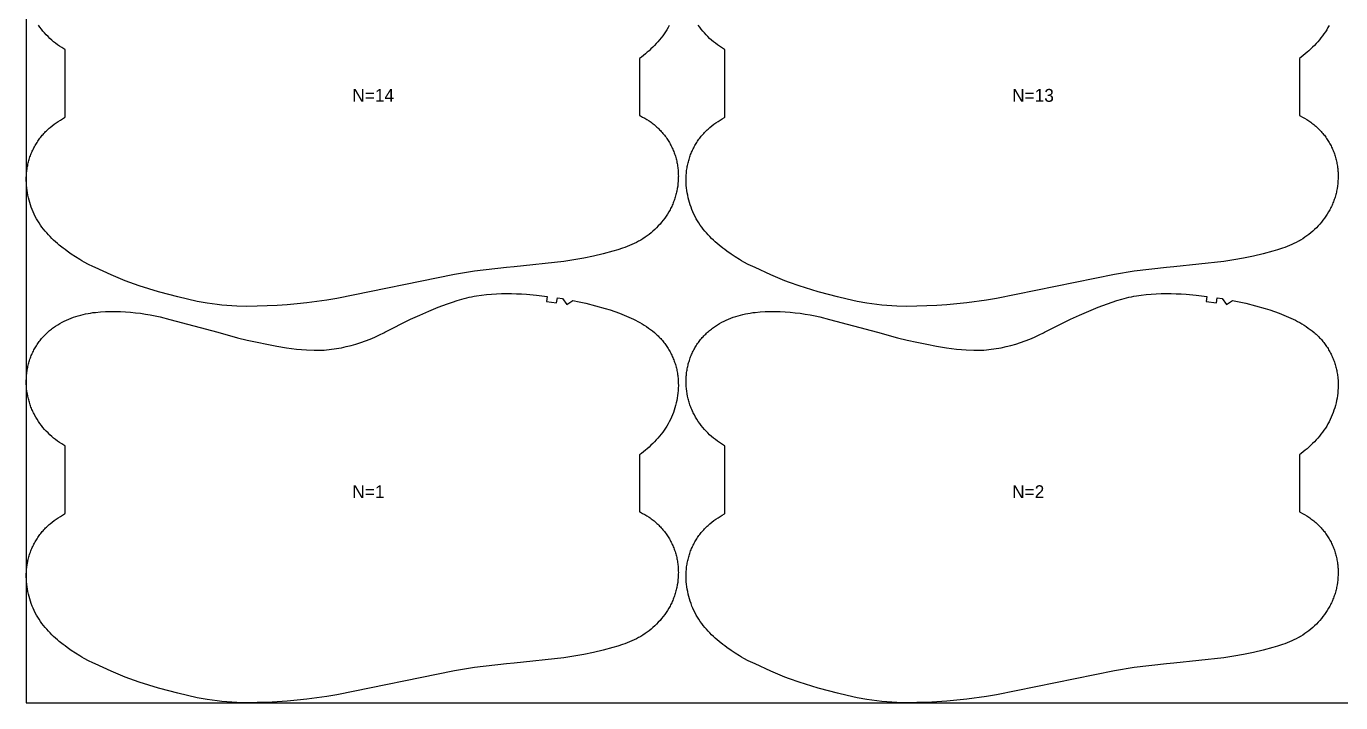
# Model space of a CAD drawing. Header units: inches. Extents: x 0 to 1785, y 0 to 1069.
# Drawn here: x 0 to 509, y 0 to 262 of the extents above; entities that cross this region are included whole.
import ezdxf

# ---------------------------------------------------------------- set-up
doc = ezdxf.new("R2010")
doc.units = ezdxf.units.IN

msp = doc.modelspace()

# ---------------------------------------------------------------- linework, layer by layer
at = {"layer": '1'}
for points in [[(0.5, 0), (1785.3947, 0), (1785.3947, 1068.9509), (0.5, 1068.9509), (0.5, 0)], [(108.9878, 136.6074), (111.8933, 136.4882), (112.8624, 136.4846), (113.8315, 136.5011), (114.8002, 136.5375), (115.7682, 136.5936), (116.735, 136.6689), (117.7003, 136.7631), (118.6636, 136.8757), (119.6247, 137.0066), (120.5831, 137.1551), (121.5385, 137.3211), (122.4906, 137.5039), (124.385, 137.9185), (126.2651, 138.3948), (128.13, 138.929), (129.9785, 139.5178), (131.8087, 140.161), (133.6183, 140.8587), (135.4051, 141.6114), (137.1682, 142.417), (138.9123, 143.2644), (139.2795, 143.4509), (149.2879, 148.5361), (152.8118, 150.1568), (156.3784, 151.6827), (159.9761, 153.1317), (163.6071, 154.4973), (165.4371, 155.1431), (167.2793, 155.7521), (169.1359, 156.3115), (170.0703, 156.5687), (171.0092, 156.8086), (171.9528, 157.0301), (172.9007, 157.2333), (173.8525, 157.4187), (174.8077, 157.5868), (176.7267, 157.8727), (178.6541, 158.095), (180.5866, 158.258), (182.5228, 158.3674), (184.4613, 158.4296), (186.401, 158.4509), (188.3407, 158.4365), (190.2796, 158.3866), (192.2171, 158.3008), (194.1523, 158.1783), (198.0148, 157.8288), (202.1341, 157.3421), (201.88, 155.3583), (205.804, 154.8193), (206.0969, 156.7978), (208.0734, 156.4927), (209.699, 154.1909), (212.0126, 155.7991), (214.5846, 155.2793), (217.1455, 154.7074), (220.9079, 153.7654), (224.6389, 152.7037), (226.4909, 152.1254), (228.3305, 151.5098), (230.1544, 150.8508), (231.9591, 150.1421), (233.741, 149.378), (234.6221, 148.9737), (235.4959, 148.5537), (236.3618, 148.1175), (237.2193, 147.6646), (238.0677, 147.1944), (238.9066, 146.7063), (239.7352, 146.1996), (240.5516, 145.6735), (241.3541, 145.1269), (242.1406, 144.5586), (242.9092, 143.9677), (243.6579, 143.3531), (244.0241, 143.0366), (244.3847, 142.7137), (244.7394, 142.3844), (245.0878, 142.0485), (245.4299, 141.7059), (245.7654, 141.3567), (246.0943, 141.0012), (246.4165, 140.6394), (246.732, 140.2715), (247.0405, 139.8977), (247.3421, 139.518), (247.6366, 139.1328), (247.924, 138.7421), (248.2042, 138.3461), (248.477, 137.9449), (248.7424, 137.5387), (249.0003, 137.1277), (249.2506, 136.712), (249.4932, 136.2917), (249.7281, 135.8671), (249.9551, 135.4383), (250.1742, 135.0054), (250.3853, 134.5686), (250.5883, 134.128), (250.7833, 133.6838), (250.97, 133.2362), (251.1485, 132.7852), (251.3187, 132.3311), (251.4805, 131.874), (251.6339, 131.4141), (251.7788, 130.9515), (251.9151, 130.4863), (252.0427, 130.0187), (252.1617, 129.5489), (252.2719, 129.077), (252.3733, 128.6032), (252.4658, 128.1276), (252.5494, 127.6503), (252.6244, 127.1716), (252.6906, 126.6916), (252.7483, 126.2104), (252.7974, 125.7282), (252.8703, 124.7613), (252.9099, 123.7923), (252.9167, 122.8222), (252.8915, 121.8524), (252.8346, 120.8841), (252.7467, 119.9184), (252.6282, 118.9561), (252.4796, 117.9981), (252.3013, 117.0451), (252.0938, 116.0978), (251.8575, 115.1571), (251.5929, 114.2237), (251.3004, 113.2984), (250.9803, 112.3819), (250.6328, 111.4755), (250.2578, 110.5802), (249.8553, 109.6974), (249.4253, 108.8281), (248.9677, 107.9736), (248.4825, 107.135), (247.9697, 106.3136), (247.4296, 105.5102), (246.8636, 104.7247), (246.2734, 103.9567), (245.6606, 103.2057), (245.0271, 102.4715), (244.3744, 101.7535), (243.7043, 101.0513), (243.0185, 100.3646), (242.3186, 99.6929), (241.6054, 99.0358), (240.8796, 98.3926), (240.142, 97.763), (238.6344, 96.5423), (237.9167, 95.998), (237.9167, 73.9287), (238.2142, 73.7874), (239.0759, 73.3432), (239.9229, 72.8705), (240.7536, 72.3696), (241.5668, 71.8405), (241.9664, 71.5656), (242.3611, 71.2837), (242.7507, 70.9949), (243.1351, 70.6993), (243.514, 70.3968), (243.8873, 70.0875), (244.2548, 69.7714), (244.6164, 69.4486), (244.9718, 69.119), (245.321, 68.7828), (245.6637, 68.4399), (245.9998, 68.0904), (246.3292, 67.7346), (246.6517, 67.3726), (246.9673, 67.0044), (247.2758, 66.6302), (247.5771, 66.2502), (247.871, 65.8646), (248.1575, 65.4733), (248.4364, 65.0767), (248.7076, 64.6747), (248.9709, 64.2677), (249.2263, 63.8556), (249.4737, 63.4386), (249.7128, 63.0169), (249.9436, 62.5907), (250.1659, 62.16), (250.3798, 61.725), (250.5852, 61.2859), (250.782, 60.8429), (250.9703, 60.3962), (251.15, 59.946), (251.3212, 59.4923), (251.4837, 59.0355), (251.6375, 58.5756), (251.7827, 58.113), (251.9192, 57.6476), (252.047, 57.1798), (252.1661, 56.7097), (252.2764, 56.2375), (252.3779, 55.7633), (252.4706, 55.2874), (252.5544, 54.8099), (252.6295, 54.331), (252.6958, 53.8508), (252.7533, 53.3695), (252.8021, 52.8872), (252.8423, 52.4041), (252.8738, 51.9203), (252.8967, 51.4359), (252.911, 50.9513), (252.9167, 50.4664), (252.914, 49.9814), (252.9027, 49.4965), (252.8549, 48.5276), (252.7734, 47.5608), (252.6586, 46.5974), (252.5105, 45.6386), (252.3292, 44.6856), (252.2261, 44.2117), (252.1147, 43.7398), (251.995, 43.2699), (251.8671, 42.8023), (251.7308, 42.3371), (251.5863, 41.8744), (251.4336, 41.4145), (251.2726, 40.9574), (251.1033, 40.5034), (250.9258, 40.0525), (250.7401, 39.605), (250.5463, 39.1609), (250.3445, 38.7204), (250.1349, 38.2835), (249.9175, 37.8503), (249.6926, 37.4209), (249.2205, 36.574), (248.7195, 35.7434), (248.1909, 34.93), (247.6355, 34.1344), (247.0544, 33.3575), (246.4487, 32.5999), (245.8191, 31.8623), (245.1663, 31.1452), (244.4912, 30.4492), (243.7945, 29.7748), (243.0768, 29.1227), (242.3391, 28.4933), (241.5821, 27.8872), (240.8064, 27.3049), (240.0132, 26.7468), (239.2033, 26.213), (238.3777, 25.7037), (237.9167, 25.4378), (237.5375, 25.2191), (236.6835, 24.7595), (235.8167, 24.325), (234.9382, 23.916), (234.0489, 23.532), (233.15, 23.1713), (232.2426, 22.8316), (231.3279, 22.5104), (229.4811, 21.9144), (227.6189, 21.3647), (223.8728, 20.3542), (220.1012, 19.4526), (216.3037, 18.6607), (212.4833, 17.9887), (208.644, 17.4393), (189.3636, 15.3304), (186.4449, 15), (173.9468, 13.5852), (166.2922, 12.3248), (120.6705, 3.0886), (116.8432, 2.4585), (109.1576, 1.3988), (105.303, 0.9648), (101.44, 0.6137), (97.5704, 0.3433), (93.6965, 0.1489), (89.8191, 0.0317), (85.9397, 0), (82.0619, 0.0844), (80.125, 0.1809), (78.1904, 0.3162), (76.2591, 0.4913), (74.3319, 0.7069), (72.4096, 0.963), (70.4925, 1.2572), (66.6749, 1.9464), (62.88, 2.7495), (59.1068, 3.649), (55.6466, 4.5514), (52.2046, 5.5201), (51.6229, 5.6908), (44.2231, 8.0204), (40.5524, 9.2785), (38.7315, 9.9457), (36.9251, 10.649), (35.1355, 11.393), (33.359, 12.1695), (27.1866, 15), (26.3034, 15.405), (24.5627, 16.2594), (22.848, 17.1618), (22.0031, 17.6358), (21.1669, 18.1254), (19.5204, 19.1486), (17.9077, 20.2263), (16.3282, 21.3533), (15.5, 21.9815), (14.7823, 22.5258), (13.2747, 23.7465), (12.5372, 24.3761), (11.8114, 25.0193), (11.0982, 25.6764), (10.3982, 26.3481), (9.7124, 27.0348), (9.0423, 27.737), (8.3897, 28.455), (7.7561, 29.1892), (7.1434, 29.9402), (6.5531, 30.7082), (5.9871, 31.4937), (5.447, 32.2971), (4.9343, 33.1185), (4.4491, 33.9571), (3.9915, 34.8116), (3.5614, 35.6809), (3.1589, 36.5637), (2.7839, 37.459), (2.4364, 38.3654), (2.1164, 39.2819), (1.8238, 40.2072), (1.5592, 41.1406), (1.3229, 42.0813), (1.1154, 43.0286), (0.9371, 43.9816), (0.7885, 44.9396), (0.6701, 45.9019), (0.5821, 46.8676), (0.5253, 47.8359), (0.5, 48.8057), (0.5069, 49.7758), (0.5465, 50.7448), (0.6194, 51.7117), (0.6685, 52.1939), (0.7261, 52.6751), (0.7924, 53.1551), (0.8673, 53.6338), (0.951, 54.1111), (1.0435, 54.5867), (1.1449, 55.0605), (1.2551, 55.5324), (1.374, 56.0022), (1.5017, 56.4698), (1.638, 56.935), (1.7828, 57.3976), (1.9362, 57.8575), (2.098, 58.3146), (2.2682, 58.7687), (2.4467, 59.2197), (2.6335, 59.6673), (2.8284, 60.1115), (3.0314, 60.5521), (3.2425, 60.9889), (3.4616, 61.4218), (3.6886, 61.8506), (3.9235, 62.2752), (4.1661, 62.6955), (4.4164, 63.1112), (4.6744, 63.5222), (4.9398, 63.9284), (5.2126, 64.3296), (5.4927, 64.7256), (5.7801, 65.1163), (6.0746, 65.5015), (6.3762, 65.8812), (6.6848, 66.255), (7.0002, 66.6229), (7.3224, 66.9847), (7.6513, 67.3402), (7.9869, 67.6894), (8.3289, 68.032), (8.6774, 68.3679), (9.032, 68.6972), (9.3926, 69.0201), (9.7589, 69.3366), (10.5076, 69.9512), (11.2761, 70.5421), (12.0626, 71.1104), (12.8651, 71.657), (13.6816, 72.1831), (14.5101, 72.6898), (15.349, 73.1779), (15.5, 73.2615), (15.5, 99.4543), (15.039, 99.7202), (14.2134, 100.2295), (13.4035, 100.7633), (12.6103, 101.3214), (11.8347, 101.9037), (11.0776, 102.5098), (10.3399, 103.1392), (9.6223, 103.7913), (8.9255, 104.4657), (8.2504, 105.1617), (7.5977, 105.8788), (6.968, 106.6164), (6.3623, 107.374), (5.7812, 108.1509), (5.2259, 108.9465), (4.6972, 109.7599), (4.1963, 110.5905), (3.7242, 111.4374), (3.4992, 111.8668), (3.2819, 112.3), (3.0722, 112.7369), (2.8704, 113.1774), (2.6766, 113.6215), (2.4909, 114.069), (2.3134, 114.5199), (2.1442, 114.9739), (1.9831, 115.431), (1.8304, 115.8909), (1.6859, 116.3536), (1.5497, 116.8188), (1.4217, 117.2864), (1.302, 117.7563), (1.1906, 118.2282), (1.0875, 118.7021), (0.9062, 119.6551), (0.7581, 120.6139), (0.6433, 121.5773), (0.5619, 122.5441), (0.514, 123.513), (0.5028, 123.9979), (0.5, 124.4829), (0.5058, 124.9678), (0.5201, 125.4524), (0.543, 125.9368), (0.5745, 126.4206), (0.6146, 126.9037), (0.6634, 127.386), (0.721, 127.8673), (0.7873, 128.3475), (0.8623, 128.8264), (0.9462, 129.3039), (1.0389, 129.7798), (1.1404, 130.254), (1.2507, 130.7262), (1.3697, 131.1963), (1.4975, 131.6641), (1.634, 132.1295), (1.7792, 132.5921), (1.9331, 133.052), (2.0956, 133.5088), (2.2667, 133.9625), (2.4464, 134.4127), (2.6347, 134.8594), (2.8316, 135.3024), (3.037, 135.7415), (3.2508, 136.1765), (3.4732, 136.6072), (3.704, 137.0334), (3.9431, 137.4551), (4.1904, 137.8721), (4.4458, 138.2842), (4.7091, 138.6912), (4.9803, 139.0932), (5.2592, 139.4898), (5.5457, 139.8811), (5.8396, 140.2667), (6.1409, 140.6467), (6.4494, 141.0209), (6.765, 141.3891), (7.0875, 141.7511), (7.4169, 142.1069), (7.753, 142.4564), (8.0957, 142.7993), (8.4449, 143.1355), (8.8004, 143.4651), (9.1619, 143.7879), (9.5295, 144.104), (9.9028, 144.4133), (10.2817, 144.7158), (10.666, 145.0114), (11.0556, 145.3002), (11.4503, 145.5821), (11.8499, 145.857), (12.6631, 146.3861), (13.4939, 146.887), (14.3408, 147.3597), (15.2026, 147.8039), (16.0781, 148.22), (16.9662, 148.6083), (17.8659, 148.9693), (18.7761, 149.3032), (19.6957, 149.6106), (20.6236, 149.8917), (21.5589, 150.147), (22.5004, 150.377), (23.4474, 150.5828), (24.3993, 150.7656), (25.3555, 150.9267), (26.3153, 151.0674), (27.278, 151.1889), (29.2095, 151.3794), (31.1456, 151.5068), (33.0839, 151.5737), (35.023, 151.5815), (36.9613, 151.5314), (38.8973, 151.4252), (40.8301, 151.2667), (42.7589, 151.0603), (44.6829, 150.8103), (46.6012, 150.5203), (48.5128, 150.1903), (50.4167, 149.8196), (52.3116, 149.4075), (56.0753, 148.472), (74.6284, 143.4509), (82.2867, 141.3783), (86.0547, 140.4562), (89.8389, 139.6032), (93.6392, 138.8256), (97.4536, 138.1203), (101.2805, 137.4899), (105.1244, 136.969), (107.054, 136.7637), (108.9878, 136.6074)], [(364.4008, 136.6074), (367.3063, 136.4882), (368.2754, 136.4846), (369.2445, 136.5011), (370.2132, 136.5375), (371.1812, 136.5936), (372.148, 136.6689), (373.1133, 136.7631), (374.0766, 136.8757), (375.0377, 137.0066), (375.9961, 137.1551), (376.9515, 137.3211), (377.9036, 137.5039), (379.798, 137.9185), (381.6781, 138.3948), (383.543, 138.929), (385.3915, 139.5178), (387.2217, 140.161), (389.0313, 140.8587), (390.8181, 141.6114), (392.5812, 142.417), (394.3253, 143.2644), (394.6925, 143.4509), (404.7009, 148.5361), (408.2248, 150.1568), (411.7914, 151.6827), (415.3891, 153.1317), (419.0201, 154.4973), (420.8501, 155.1431), (422.6923, 155.7521), (424.5489, 156.3115), (425.4833, 156.5687), (426.4222, 156.8086), (427.3658, 157.0301), (428.3137, 157.2333), (429.2655, 157.4187), (430.2207, 157.5868), (432.1397, 157.8727), (434.0671, 158.095), (435.9996, 158.258), (437.9358, 158.3674), (439.8743, 158.4296), (441.814, 158.4509), (443.7537, 158.4365), (445.6926, 158.3866), (447.6301, 158.3008), (449.5653, 158.1783), (453.4278, 157.8288), (457.5471, 157.3421), (457.293, 155.3583), (461.217, 154.8193), (461.5099, 156.7978), (463.4864, 156.4927), (465.112, 154.1909), (467.4256, 155.7991), (469.9976, 155.2793), (472.5585, 154.7074), (476.3209, 153.7654), (480.0519, 152.7037), (481.9039, 152.1254), (483.7435, 151.5098), (485.5674, 150.8508), (487.3721, 150.1421), (489.154, 149.378), (490.0351, 148.9737), (490.9089, 148.5537), (491.7748, 148.1175), (492.6323, 147.6646), (493.4807, 147.1944), (494.3196, 146.7063), (495.1482, 146.1996), (495.9646, 145.6735), (496.7671, 145.1269), (497.5536, 144.5586), (498.3222, 143.9677), (499.0709, 143.3531), (499.4371, 143.0366), (499.7977, 142.7137), (500.1524, 142.3844), (500.5008, 142.0485), (500.8429, 141.7059), (501.1784, 141.3567), (501.5073, 141.0012), (501.8295, 140.6394), (502.145, 140.2715), (502.4535, 139.8977), (502.7551, 139.518), (503.0496, 139.1328), (503.337, 138.7421), (503.6172, 138.3461), (503.89, 137.9449), (504.1554, 137.5387), (504.4133, 137.1277), (504.6636, 136.712), (504.9062, 136.2917), (505.1411, 135.8671), (505.3681, 135.4383), (505.5872, 135.0054), (505.7983, 134.5686), (506.0013, 134.128), (506.1963, 133.6838), (506.383, 133.2362), (506.5615, 132.7852), (506.7317, 132.3311), (506.8935, 131.874), (507.0469, 131.4141), (507.1918, 130.9515), (507.3281, 130.4863), (507.4557, 130.0187), (507.5747, 129.5489), (507.6849, 129.077), (507.7863, 128.6032), (507.8788, 128.1276), (507.9624, 127.6503), (508.0374, 127.1716), (508.1036, 126.6916), (508.1613, 126.2104), (508.2104, 125.7282), (508.2833, 124.7613), (508.3229, 123.7923), (508.3297, 122.8222), (508.3045, 121.8524), (508.2476, 120.8841), (508.1597, 119.9184), (508.0412, 118.9561), (507.8926, 117.9981), (507.7143, 117.0451), (507.5068, 116.0978), (507.2705, 115.1571), (507.0059, 114.2237), (506.7134, 113.2984), (506.3933, 112.3819), (506.0458, 111.4755), (505.6708, 110.5802), (505.2683, 109.6974), (504.8383, 108.8281), (504.3807, 107.9736), (503.8955, 107.135), (503.3827, 106.3136), (502.8426, 105.5102), (502.2766, 104.7247), (501.6864, 103.9567), (501.0736, 103.2057), (500.4401, 102.4715), (499.7874, 101.7535), (499.1173, 101.0513), (498.4315, 100.3646), (497.7316, 99.6929), (497.0184, 99.0358), (496.2926, 98.3926), (495.555, 97.763), (494.0474, 96.5423), (493.3297, 95.998), (493.3297, 73.9287), (493.6272, 73.7874), (494.4889, 73.3432), (495.3359, 72.8705), (496.1666, 72.3696), (496.9798, 71.8405), (497.3794, 71.5656), (497.7741, 71.2837), (498.1637, 70.9949), (498.5481, 70.6993), (498.927, 70.3968), (499.3003, 70.0875), (499.6678, 69.7714), (500.0294, 69.4486), (500.3848, 69.119), (500.734, 68.7828), (501.0767, 68.4399), (501.4128, 68.0904), (501.7422, 67.7346), (502.0647, 67.3726), (502.3803, 67.0044), (502.6888, 66.6302), (502.9901, 66.2502), (503.284, 65.8646), (503.5705, 65.4733), (503.8494, 65.0767), (504.1206, 64.6747), (504.3839, 64.2677), (504.6393, 63.8556), (504.8867, 63.4386), (505.1258, 63.0169), (505.3566, 62.5907), (505.5789, 62.16), (505.7928, 61.725), (505.9982, 61.2859), (506.195, 60.8429), (506.3833, 60.3962), (506.563, 59.946), (506.7342, 59.4923), (506.8967, 59.0355), (507.0505, 58.5756), (507.1957, 58.113), (507.3322, 57.6476), (507.46, 57.1798), (507.5791, 56.7097), (507.6894, 56.2375), (507.7909, 55.7633), (507.8836, 55.2874), (507.9674, 54.8099), (508.0425, 54.331), (508.1088, 53.8508), (508.1663, 53.3695), (508.2151, 52.8872), (508.2553, 52.4041), (508.2868, 51.9203), (508.3097, 51.4359), (508.324, 50.9513), (508.3297, 50.4664), (508.327, 49.9814), (508.3157, 49.4965), (508.2679, 48.5276), (508.1864, 47.5608), (508.0716, 46.5974), (507.9235, 45.6386), (507.7422, 44.6856), (507.6391, 44.2117), (507.5277, 43.7398), (507.408, 43.2699), (507.2801, 42.8023), (507.1438, 42.3371), (506.9993, 41.8744), (506.8466, 41.4145), (506.6856, 40.9574), (506.5163, 40.5034), (506.3388, 40.0525), (506.1531, 39.605), (505.9593, 39.1609), (505.7575, 38.7204), (505.5479, 38.2835), (505.3305, 37.8503), (505.1056, 37.4209), (504.6335, 36.574), (504.1325, 35.7434), (503.6039, 34.93), (503.0485, 34.1344), (502.4674, 33.3575), (501.8617, 32.5999), (501.2321, 31.8623), (500.5793, 31.1452), (499.9042, 30.4492), (499.2075, 29.7748), (498.4898, 29.1227), (497.7521, 28.4933), (496.9951, 27.8872), (496.2194, 27.3049), (495.4262, 26.7468), (494.6163, 26.213), (493.7907, 25.7037), (493.3297, 25.4378), (492.9505, 25.2191), (492.0965, 24.7595), (491.2297, 24.325), (490.3512, 23.916), (489.4619, 23.532), (488.563, 23.1713), (487.6556, 22.8316), (486.7409, 22.5104), (484.8941, 21.9144), (483.0319, 21.3647), (479.2858, 20.3542), (475.5142, 19.4526), (471.7167, 18.6607), (467.8963, 17.9887), (464.057, 17.4393), (444.7766, 15.3304), (441.8579, 15), (429.3598, 13.5852), (421.7052, 12.3248), (376.0835, 3.0886), (372.2562, 2.4585), (364.5706, 1.3988), (360.716, 0.9648), (356.853, 0.6137), (352.9834, 0.3433), (349.1095, 0.1489), (345.2321, 0.0317), (341.3527, 0), (337.4749, 0.0844), (335.538, 0.1809), (333.6034, 0.3162), (331.6721, 0.4913), (329.7449, 0.7069), (327.8226, 0.963), (325.9055, 1.2572), (322.0879, 1.9464), (318.293, 2.7495), (314.5198, 3.649), (311.0596, 4.5514), (307.6176, 5.5201), (307.0359, 5.6908), (299.6361, 8.0204), (295.9654, 9.2785), (294.1445, 9.9457), (292.3381, 10.649), (290.5485, 11.393), (288.772, 12.1695), (282.5996, 15), (281.7164, 15.405), (279.9757, 16.2594), (278.261, 17.1618), (277.4161, 17.6358), (276.5799, 18.1254), (274.9334, 19.1486), (273.3207, 20.2263), (271.7412, 21.3533), (270.913, 21.9815), (270.1953, 22.5258), (268.6877, 23.7465), (267.9502, 24.3761), (267.2244, 25.0193), (266.5112, 25.6764), (265.8112, 26.3481), (265.1254, 27.0348), (264.4553, 27.737), (263.8027, 28.455), (263.1691, 29.1892), (262.5564, 29.9402), (261.9661, 30.7082), (261.4001, 31.4937), (260.86, 32.2971), (260.3473, 33.1185), (259.8621, 33.9571), (259.4045, 34.8116), (258.9744, 35.6809), (258.5719, 36.5637), (258.1969, 37.459), (257.8494, 38.3654), (257.5294, 39.2819), (257.2368, 40.2072), (256.9722, 41.1406), (256.7359, 42.0813), (256.5284, 43.0286), (256.3501, 43.9816), (256.2015, 44.9396), (256.0831, 45.9019), (255.9951, 46.8676), (255.9383, 47.8359), (255.913, 48.8057), (255.9199, 49.7758), (255.9595, 50.7448), (256.0324, 51.7117), (256.0815, 52.1939), (256.1391, 52.6751), (256.2054, 53.1551), (256.2803, 53.6338), (256.364, 54.1111), (256.4565, 54.5867), (256.5579, 55.0605), (256.6681, 55.5324), (256.787, 56.0022), (256.9147, 56.4698), (257.051, 56.935), (257.1958, 57.3976), (257.3492, 57.8575), (257.511, 58.3146), (257.6812, 58.7687), (257.8597, 59.2197), (258.0465, 59.6673), (258.2414, 60.1115), (258.4444, 60.5521), (258.6555, 60.9889), (258.8746, 61.4218), (259.1016, 61.8506), (259.3365, 62.2752), (259.5791, 62.6955), (259.8294, 63.1112), (260.0874, 63.5222), (260.3528, 63.9284), (260.6256, 64.3296), (260.9057, 64.7256), (261.1931, 65.1163), (261.4876, 65.5015), (261.7892, 65.8812), (262.0978, 66.255), (262.4132, 66.6229), (262.7354, 66.9847), (263.0643, 67.3402), (263.3999, 67.6894), (263.7419, 68.032), (264.0904, 68.3679), (264.445, 68.6972), (264.8056, 69.0201), (265.1719, 69.3366), (265.9206, 69.9512), (266.6891, 70.5421), (267.4756, 71.1104), (268.2781, 71.657), (269.0946, 72.1831), (269.9231, 72.6898), (270.762, 73.1779), (270.913, 73.2615), (270.913, 99.4543), (270.452, 99.7202), (269.6264, 100.2295), (268.8165, 100.7633), (268.0233, 101.3214), (267.2477, 101.9037), (266.4906, 102.5098), (265.7529, 103.1392), (265.0353, 103.7913), (264.3385, 104.4657), (263.6634, 105.1617), (263.0107, 105.8788), (262.381, 106.6164), (261.7753, 107.374), (261.1942, 108.1509), (260.6389, 108.9465), (260.1102, 109.7599), (259.6093, 110.5905), (259.1372, 111.4374), (258.9122, 111.8668), (258.6949, 112.3), (258.4852, 112.7369), (258.2834, 113.1774), (258.0896, 113.6215), (257.9039, 114.069), (257.7264, 114.5199), (257.5572, 114.9739), (257.3961, 115.431), (257.2434, 115.8909), (257.0989, 116.3536), (256.9627, 116.8188), (256.8347, 117.2864), (256.715, 117.7563), (256.6036, 118.2282), (256.5005, 118.7021), (256.3192, 119.6551), (256.1711, 120.6139), (256.0563, 121.5773), (255.9749, 122.5441), (255.927, 123.513), (255.9158, 123.9979), (255.913, 124.4829), (255.9188, 124.9678), (255.9331, 125.4524), (255.956, 125.9368), (255.9875, 126.4206), (256.0276, 126.9037), (256.0764, 127.386), (256.134, 127.8673), (256.2003, 128.3475), (256.2753, 128.8264), (256.3592, 129.3039), (256.4519, 129.7798), (256.5534, 130.254), (256.6637, 130.7262), (256.7827, 131.1963), (256.9105, 131.6641), (257.047, 132.1295), (257.1922, 132.5921), (257.3461, 133.052), (257.5086, 133.5088), (257.6797, 133.9625), (257.8594, 134.4127), (258.0477, 134.8594), (258.2446, 135.3024), (258.45, 135.7415), (258.6638, 136.1765), (258.8862, 136.6072), (259.117, 137.0334), (259.3561, 137.4551), (259.6034, 137.8721), (259.8588, 138.2842), (260.1221, 138.6912), (260.3933, 139.0932), (260.6722, 139.4898), (260.9587, 139.8811), (261.2526, 140.2667), (261.5539, 140.6467), (261.8624, 141.0209), (262.178, 141.3891), (262.5005, 141.7511), (262.8299, 142.1069), (263.166, 142.4564), (263.5087, 142.7993), (263.8579, 143.1355), (264.2134, 143.4651), (264.5749, 143.7879), (264.9425, 144.104), (265.3158, 144.4133), (265.6947, 144.7158), (266.079, 145.0114), (266.4686, 145.3002), (266.8633, 145.5821), (267.2629, 145.857), (268.0761, 146.3861), (268.9069, 146.887), (269.7538, 147.3597), (270.6156, 147.8039), (271.4911, 148.22), (272.3792, 148.6083), (273.2789, 148.9693), (274.1891, 149.3032), (275.1087, 149.6106), (276.0366, 149.8917), (276.9719, 150.147), (277.9134, 150.377), (278.8604, 150.5828), (279.8123, 150.7656), (280.7685, 150.9267), (281.7283, 151.0674), (282.691, 151.1889), (284.6225, 151.3794), (286.5586, 151.5068), (288.4969, 151.5737), (290.436, 151.5815), (292.3743, 151.5314), (294.3103, 151.4252), (296.2431, 151.2667), (298.1719, 151.0603), (300.0959, 150.8103), (302.0142, 150.5203), (303.9258, 150.1903), (305.8297, 149.8196), (307.7246, 149.4075), (311.4883, 148.472), (330.0414, 143.4509), (337.6997, 141.3783), (341.4677, 140.4562), (345.2519, 139.6032), (349.0522, 138.8256), (352.8666, 138.1203), (356.6935, 137.4899), (360.5374, 136.969), (362.467, 136.7637), (364.4008, 136.6074)]]:
    msp.add_lwpolyline(points, close=True, dxfattribs=at)
for points in [[(249.4253, 262.3281), (248.9677, 261.4736), (248.4825, 260.635), (247.9697, 259.8136), (247.4296, 259.0102), (246.8636, 258.2247), (246.2734, 257.4567), (245.6606, 256.7057), (245.0271, 255.9715), (244.3744, 255.2535), (243.7043, 254.5513), (243.0185, 253.8646), (242.3186, 253.1929), (241.6054, 252.5358), (240.8796, 251.8926), (240.142, 251.263), (238.6344, 250.0423), (237.9167, 249.498), (237.9167, 227.4287), (238.2142, 227.2874), (239.0759, 226.8432), (239.9229, 226.3705), (240.7536, 225.8696), (241.5668, 225.3405), (241.9664, 225.0656), (242.3611, 224.7837), (242.7507, 224.4949), (243.1351, 224.1993), (243.514, 223.8968), (243.8873, 223.5875), (244.2548, 223.2714), (244.6164, 222.9486), (244.9718, 222.619), (245.321, 222.2828), (245.6637, 221.9399), (245.9998, 221.5904), (246.3292, 221.2346), (246.6517, 220.8726), (246.9673, 220.5044), (247.2758, 220.1302), (247.5771, 219.7502), (247.871, 219.3646), (248.1575, 218.9733), (248.4364, 218.5767), (248.7076, 218.1747), (248.9709, 217.7677), (249.2263, 217.3556), (249.4737, 216.9386), (249.7128, 216.5169), (249.9436, 216.0907), (250.1659, 215.66), (250.3798, 215.225), (250.5852, 214.7859), (250.782, 214.3429), (250.9703, 213.8962), (251.15, 213.446), (251.3212, 212.9923), (251.4837, 212.5355), (251.6375, 212.0756), (251.7827, 211.613), (251.9192, 211.1476), (252.047, 210.6798), (252.1661, 210.2097), (252.2764, 209.7375), (252.3779, 209.2633), (252.4706, 208.7874), (252.5544, 208.3099), (252.6295, 207.831), (252.6958, 207.3508), (252.7533, 206.8695), (252.8021, 206.3872), (252.8423, 205.9041), (252.8738, 205.4203), (252.8967, 204.9359), (252.911, 204.4513), (252.9167, 203.9664), (252.914, 203.4814), (252.9027, 202.9965), (252.8549, 202.0276), (252.7734, 201.0608), (252.6586, 200.0974), (252.5105, 199.1386), (252.3292, 198.1856), (252.2261, 197.7117), (252.1147, 197.2398), (251.995, 196.7699), (251.8671, 196.3023), (251.7308, 195.8371), (251.5863, 195.3744), (251.4336, 194.9145), (251.2726, 194.4574), (251.1033, 194.0034), (250.9258, 193.5525), (250.7401, 193.105), (250.5463, 192.6609), (250.3445, 192.2204), (250.1349, 191.7835), (249.9175, 191.3503), (249.6926, 190.9209), (249.2205, 190.074), (248.7195, 189.2434), (248.1909, 188.43), (247.6355, 187.6344), (247.0544, 186.8575), (246.4487, 186.0999), (245.8191, 185.3623), (245.1663, 184.6452), (244.4912, 183.9492), (243.7945, 183.2748), (243.0768, 182.6227), (242.3391, 181.9933), (241.5821, 181.3872), (240.8064, 180.8049), (240.0132, 180.2468), (239.2033, 179.713), (238.3777, 179.2037), (237.9167, 178.9378), (237.5375, 178.7191), (236.6835, 178.2595), (235.8167, 177.825), (234.9382, 177.416), (234.0489, 177.032), (233.15, 176.6713), (232.2426, 176.3316), (231.3279, 176.0104), (229.4811, 175.4144), (227.6189, 174.8647), (223.8728, 173.8542), (220.1012, 172.9526), (216.3037, 172.1607), (212.4833, 171.4887), (208.644, 170.9393), (189.3636, 168.8304), (186.4449, 168.5), (173.9468, 167.0852), (166.2922, 165.8248), (120.6705, 156.5886), (116.8432, 155.9585), (109.1576, 154.8988), (105.303, 154.4648), (101.44, 154.1137), (97.5704, 153.8433), (93.6965, 153.6489), (89.8191, 153.5317), (85.9397, 153.5), (82.0619, 153.5844), (80.125, 153.6809), (78.1904, 153.8162), (76.2591, 153.9913), (74.3319, 154.2069), (72.4096, 154.463), (70.4925, 154.7572), (66.6749, 155.4464), (62.88, 156.2495), (59.1068, 157.149), (55.6466, 158.0514), (52.2046, 159.0201), (51.6229, 159.1908), (44.2231, 161.5204), (40.5524, 162.7785), (38.7315, 163.4457), (36.9251, 164.149), (35.1355, 164.893), (33.359, 165.6695), (27.1866, 168.5), (26.3034, 168.905), (24.5627, 169.7594), (22.848, 170.6618), (22.0031, 171.1358), (21.1669, 171.6254), (19.5204, 172.6486), (17.9077, 173.7263), (16.3282, 174.8533), (15.5, 175.4815), (14.7823, 176.0258), (13.2747, 177.2465), (12.5372, 177.8761), (11.8114, 178.5193), (11.0982, 179.1764), (10.3982, 179.8481), (9.7124, 180.5348), (9.0423, 181.237), (8.3897, 181.955), (7.7561, 182.6892), (7.1434, 183.4402), (6.5531, 184.2082), (5.9871, 184.9937), (5.447, 185.7971), (4.9343, 186.6185), (4.4491, 187.4571), (3.9915, 188.3116), (3.5614, 189.1809), (3.1589, 190.0637), (2.7839, 190.959), (2.4364, 191.8654), (2.1164, 192.7819), (1.8238, 193.7072), (1.5592, 194.6406), (1.3229, 195.5813), (1.1154, 196.5286), (0.9371, 197.4816), (0.7885, 198.4396), (0.6701, 199.4019), (0.5821, 200.3676), (0.5253, 201.3359), (0.5, 202.3057), (0.5069, 203.2758), (0.5465, 204.2448), (0.6194, 205.2117), (0.6685, 205.6939), (0.7261, 206.1751), (0.7924, 206.6551), (0.8673, 207.1338), (0.951, 207.6111), (1.0435, 208.0867), (1.1449, 208.5605), (1.2551, 209.0324), (1.374, 209.5022), (1.5017, 209.9698), (1.638, 210.435), (1.7828, 210.8976), (1.9362, 211.3575), (2.098, 211.8146), (2.2682, 212.2687), (2.4467, 212.7197), (2.6335, 213.1673), (2.8284, 213.6115), (3.0314, 214.0521), (3.2425, 214.4889), (3.4616, 214.9218), (3.6886, 215.3506), (3.9235, 215.7752), (4.1661, 216.1955), (4.4164, 216.6112), (4.6744, 217.0222), (4.9398, 217.4284), (5.2126, 217.8296), (5.4927, 218.2256), (5.7801, 218.6163), (6.0746, 219.0015), (6.3762, 219.3812), (6.6848, 219.755), (7.0002, 220.1229), (7.3224, 220.4847), (7.6513, 220.8402), (7.9869, 221.1894), (8.3289, 221.532), (8.6774, 221.8679), (9.032, 222.1972), (9.3926, 222.5201), (9.7589, 222.8366), (10.5076, 223.4512), (11.2761, 224.0421), (12.0626, 224.6104), (12.8651, 225.157), (13.6816, 225.6831), (14.5101, 226.1898), (15.349, 226.6779), (15.5, 226.7615), (15.5, 252.9543), (15.039, 253.2202), (14.2134, 253.7295), (13.4035, 254.2633), (12.6103, 254.8214), (11.8347, 255.4037), (11.0776, 256.0098), (10.3399, 256.6392), (9.6223, 257.2913), (8.9255, 257.9657), (8.2504, 258.6617), (7.5977, 259.3788), (6.968, 260.1164), (6.3623, 260.874), (5.7812, 261.6509), (5.2259, 262.4465)], [(504.8383, 262.3281), (504.3807, 261.4736), (503.8955, 260.635), (503.3827, 259.8136), (502.8426, 259.0102), (502.2766, 258.2247), (501.6864, 257.4567), (501.0736, 256.7057), (500.4401, 255.9715), (499.7874, 255.2535), (499.1173, 254.5513), (498.4315, 253.8646), (497.7316, 253.1929), (497.0184, 252.5358), (496.2926, 251.8926), (495.555, 251.263), (494.0474, 250.0423), (493.3297, 249.498), (493.3297, 227.4287), (493.6272, 227.2874), (494.4889, 226.8432), (495.3359, 226.3705), (496.1666, 225.8696), (496.9798, 225.3405), (497.3794, 225.0656), (497.7741, 224.7837), (498.1637, 224.4949), (498.5481, 224.1993), (498.927, 223.8968), (499.3003, 223.5875), (499.6678, 223.2714), (500.0294, 222.9486), (500.3848, 222.619), (500.734, 222.2828), (501.0767, 221.9399), (501.4128, 221.5904), (501.7422, 221.2346), (502.0647, 220.8726), (502.3803, 220.5044), (502.6888, 220.1302), (502.9901, 219.7502), (503.284, 219.3646), (503.5705, 218.9733), (503.8494, 218.5767), (504.1206, 218.1747), (504.3839, 217.7677), (504.6393, 217.3556), (504.8867, 216.9386), (505.1258, 216.5169), (505.3566, 216.0907), (505.5789, 215.66), (505.7928, 215.225), (505.9982, 214.7859), (506.195, 214.3429), (506.3833, 213.8962), (506.563, 213.446), (506.7342, 212.9923), (506.8967, 212.5355), (507.0505, 212.0756), (507.1957, 211.613), (507.3322, 211.1476), (507.46, 210.6798), (507.5791, 210.2097), (507.6894, 209.7375), (507.7909, 209.2633), (507.8836, 208.7874), (507.9674, 208.3099), (508.0425, 207.831), (508.1088, 207.3508), (508.1663, 206.8695), (508.2151, 206.3872), (508.2553, 205.9041), (508.2868, 205.4203), (508.3097, 204.9359), (508.324, 204.4513), (508.3297, 203.9664), (508.327, 203.4814), (508.3157, 202.9965), (508.2679, 202.0276), (508.1864, 201.0608), (508.0716, 200.0974), (507.9235, 199.1386), (507.7422, 198.1856), (507.6391, 197.7117), (507.5277, 197.2398), (507.408, 196.7699), (507.2801, 196.3023), (507.1438, 195.8371), (506.9993, 195.3744), (506.8466, 194.9145), (506.6856, 194.4574), (506.5163, 194.0034), (506.3388, 193.5525), (506.1531, 193.105), (505.9593, 192.6609), (505.7575, 192.2204), (505.5479, 191.7835), (505.3305, 191.3503), (505.1056, 190.9209), (504.6335, 190.074), (504.1325, 189.2434), (503.6039, 188.43), (503.0485, 187.6344), (502.4674, 186.8575), (501.8617, 186.0999), (501.2321, 185.3623), (500.5793, 184.6452), (499.9042, 183.9492), (499.2075, 183.2748), (498.4898, 182.6227), (497.7521, 181.9933), (496.9951, 181.3872), (496.2194, 180.8049), (495.4262, 180.2468), (494.6163, 179.713), (493.7907, 179.2037), (493.3297, 178.9378), (492.9505, 178.7191), (492.0965, 178.2595), (491.2297, 177.825), (490.3512, 177.416), (489.4619, 177.032), (488.563, 176.6713), (487.6556, 176.3316), (486.7409, 176.0104), (484.8941, 175.4144), (483.0319, 174.8647), (479.2858, 173.8542), (475.5142, 172.9526), (471.7167, 172.1607), (467.8963, 171.4887), (464.057, 170.9393), (444.7766, 168.8304), (441.8579, 168.5), (429.3598, 167.0852), (421.7052, 165.8248), (376.0835, 156.5886), (372.2562, 155.9585), (364.5706, 154.8988), (360.716, 154.4648), (356.853, 154.1137), (352.9834, 153.8433), (349.1095, 153.6489), (345.2321, 153.5317), (341.3527, 153.5), (337.4749, 153.5844), (335.538, 153.6809), (333.6034, 153.8162), (331.6721, 153.9913), (329.7449, 154.2069), (327.8226, 154.463), (325.9055, 154.7572), (322.0879, 155.4464), (318.293, 156.2495), (314.5198, 157.149), (311.0596, 158.0514), (307.6176, 159.0201), (307.0359, 159.1908), (299.6361, 161.5204), (295.9654, 162.7785), (294.1445, 163.4457), (292.3381, 164.149), (290.5485, 164.893), (288.772, 165.6695), (282.5996, 168.5), (281.7164, 168.905), (279.9757, 169.7594), (278.261, 170.6618), (277.4161, 171.1358), (276.5799, 171.6254), (274.9334, 172.6486), (273.3207, 173.7263), (271.7412, 174.8533), (270.913, 175.4815), (270.1953, 176.0258), (268.6877, 177.2465), (267.9502, 177.8761), (267.2244, 178.5193), (266.5112, 179.1764), (265.8112, 179.8481), (265.1254, 180.5348), (264.4553, 181.237), (263.8027, 181.955), (263.1691, 182.6892), (262.5564, 183.4402), (261.9661, 184.2082), (261.4001, 184.9937), (260.86, 185.7971), (260.3473, 186.6185), (259.8621, 187.4571), (259.4045, 188.3116), (258.9744, 189.1809), (258.5719, 190.0637), (258.1969, 190.959), (257.8494, 191.8654), (257.5294, 192.7819), (257.2368, 193.7072), (256.9722, 194.6406), (256.7359, 195.5813), (256.5284, 196.5286), (256.3501, 197.4816), (256.2015, 198.4396), (256.0831, 199.4019), (255.9951, 200.3676), (255.9383, 201.3359), (255.913, 202.3057), (255.9199, 203.2758), (255.9595, 204.2448), (256.0324, 205.2117), (256.0815, 205.6939), (256.1391, 206.1751), (256.2054, 206.6551), (256.2803, 207.1338), (256.364, 207.6111), (256.4565, 208.0867), (256.5579, 208.5605), (256.6681, 209.0324), (256.787, 209.5022), (256.9147, 209.9698), (257.051, 210.435), (257.1958, 210.8976), (257.3492, 211.3575), (257.511, 211.8146), (257.6812, 212.2687), (257.8597, 212.7197), (258.0465, 213.1673), (258.2414, 213.6115), (258.4444, 214.0521), (258.6555, 214.4889), (258.8746, 214.9218), (259.1016, 215.3506), (259.3365, 215.7752), (259.5791, 216.1955), (259.8294, 216.6112), (260.0874, 217.0222), (260.3528, 217.4284), (260.6256, 217.8296), (260.9057, 218.2256), (261.1931, 218.6163), (261.4876, 219.0015), (261.7892, 219.3812), (262.0978, 219.755), (262.4132, 220.1229), (262.7354, 220.4847), (263.0643, 220.8402), (263.3999, 221.1894), (263.7419, 221.532), (264.0904, 221.8679), (264.445, 222.1972), (264.8056, 222.5201), (265.1719, 222.8366), (265.9206, 223.4512), (266.6891, 224.0421), (267.4756, 224.6104), (268.2781, 225.157), (269.0946, 225.6831), (269.9231, 226.1898), (270.762, 226.6779), (270.913, 226.7615), (270.913, 252.9543), (270.452, 253.2202), (269.6264, 253.7295), (268.8165, 254.2633), (268.0233, 254.8214), (267.2477, 255.4037), (266.4906, 256.0098), (265.7529, 256.6392), (265.0353, 257.2913), (264.3385, 257.9657), (263.6634, 258.6617), (263.0107, 259.3788), (262.381, 260.1164), (261.7753, 260.874), (261.1942, 261.6509), (260.6389, 262.4465)]]:
    msp.add_lwpolyline(points, dxfattribs=at)

# ---------------------------------------------------------------- texts
for s, p in [('N=14', (126.7084, 232.7255)), ('N=13', (382.1214, 232.7255)), ('N=1', (126.7084, 79.2255)), ('N=2', (382.1214, 79.2255))]:
    msp.add_text(s, height=5, dxfattribs=at).set_placement(p)

doc.saveas('drawing.dxf')
